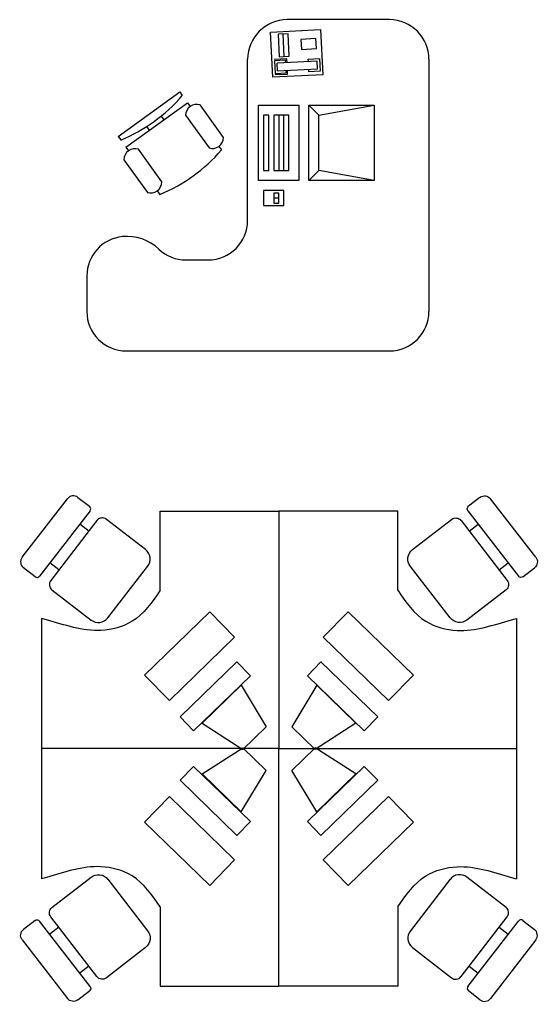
# Model space of a CAD drawing. Header units: centimetres. Extents: x 56177 to 99483, y 493 to 15482.
# Drawn here: x 62165 to 62427.2, y 1671.8 to 2168.4 of the extents above; entities that cross this region are included whole.
import ezdxf

# ---------------------------------------------------------------- set-up
doc = ezdxf.new("R2010")
doc.units = ezdxf.units.CM
doc.header["$MEASUREMENT"] = 0

# ---------------------------------------------------------------- blocks, each defined once
blk = doc.blocks.new('A$C11A91655')
for p, q in [((0.008, 2.2445), (0.2365, 2.5401)), ((0.2901, 2.5469), (0.3481, 2.5021)), ((2.3224, 2.5469), (2.2644, 2.5021)), ((2.6045, 2.2445), (2.376, 2.5401)), ((0.351, 2.4795), (0.0954, 2.149)), ((0.6311, 2.2833), (0.4335, 2.436)), ((0.7062, 2.4775), (1.3062, 2.4775)), ((0.7062, 2.0775), (0.7062, 2.4775)), ((1.3062, 2.4775), (1.3062, 1.2775)), ((1.3062, 2.4775), (1.3062, 1.2775)), ((1.9062, 2.4775), (1.3062, 2.4775)), ((1.9062, 2.0775), (1.9062, 2.4775)), ((1.9814, 2.2833), (2.179, 2.436)), ((2.2615, 2.4795), (2.517, 2.149)), ((0.3861, 2.4299), (0.1522, 2.1275)), ((0.3452, 2.3771), (0.2993, 2.4126)), ((2.2264, 2.4299), (2.4603, 2.1275)), ((2.2673, 2.3771), (2.3132, 2.4126)), ((0.0728, 2.1461), (0.0148, 2.1909)), ((0.1931, 2.1803), (0.1471, 2.2158)), ((0.441, 1.9381), (0.642, 2.1981)), ((2.1715, 1.9381), (1.9705, 2.1981)), ((2.4194, 2.1803), (2.4654, 2.2158)), ((2.5396, 2.1461), (2.5976, 2.1909)), ((0.1583, 2.08), (0.3559, 1.9272)), ((2.4542, 2.08), (2.2566, 1.9272)), ((0.6267, 1.6489), (0.9568, 1.9693)), ((0.9568, 1.9693), (1.0821, 1.8401)), ((1.6557, 1.9693), (1.5304, 1.8401)), ((1.9858, 1.6489), (1.6557, 1.9693)), ((0.1062, 1.9354), (0.1062, 0.6195)), ((2.5062, 1.9354), (2.5062, 0.6195)), ((1.0821, 1.8401), (0.752, 1.5198)), ((1.5304, 1.8401), (1.8605, 1.5198)), ((1.0939, 1.716), (0.8068, 1.4374)), ((1.1619, 1.6459), (1.0939, 1.716)), ((1.4506, 1.6459), (1.5186, 1.716)), ((1.5186, 1.716), (1.8056, 1.4374)), ((0.752, 1.5198), (0.6267, 1.6489)), ((0.8748, 1.3673), (1.1619, 1.6459)), ((1.7376, 1.3673), (1.4506, 1.6459)), ((1.8605, 1.5198), (1.9858, 1.6489)), ((1.115, 1.5976), (0.9173, 1.4057)), ((1.115, 1.5976), (1.2416, 1.3873)), ((1.4975, 1.5976), (1.3709, 1.3873)), ((1.4975, 1.5976), (1.6952, 1.4057)), ((0.8068, 1.4374), (0.8748, 1.3673)), ((0.9173, 1.4057), (1.1237, 1.2728)), ((1.6952, 1.4057), (1.4888, 1.2728)), ((1.8056, 1.4374), (1.7376, 1.3673)), ((1.2416, 1.3873), (1.1237, 1.2728)), ((1.3709, 1.3873), (1.4888, 1.2728)), ((1.3062, 1.2775), (0.1062, 1.2775)), ((1.3062, 1.2775), (0.1062, 1.2775)), ((0.9173, 1.1492), (1.1237, 1.2821)), ((1.2416, 1.1676), (1.1237, 1.2821)), ((1.3062, 1.2775), (2.5062, 1.2775)), ((1.3062, 1.2775), (2.5062, 1.2775)), ((1.3062, 0.0775), (1.3062, 1.2775)), ((1.3062, 0.0775), (1.3062, 1.2775)), ((1.3709, 1.1676), (1.4888, 1.2821)), ((1.6952, 1.1492), (1.4888, 1.2821)), ((0.8068, 1.1175), (0.8748, 1.1876)), ((0.8748, 1.1876), (1.1619, 0.909)), ((1.115, 0.9573), (0.9173, 1.1492)), ((1.115, 0.9573), (1.2416, 1.1676)), ((1.4975, 0.9573), (1.3709, 1.1676)), ((1.7376, 1.1876), (1.4506, 0.909)), ((1.4975, 0.9573), (1.6952, 1.1492)), ((1.8056, 1.1175), (1.7376, 1.1876)), ((1.0939, 0.8389), (0.8068, 1.1175)), ((1.5186, 0.8389), (1.8056, 1.1175)), ((0.752, 1.0351), (0.6267, 0.906)), ((1.0821, 0.7148), (0.752, 1.0351)), ((1.5304, 0.7148), (1.8605, 1.0351)), ((1.8605, 1.0351), (1.9858, 0.906)), ((0.6267, 0.906), (0.9568, 0.5856)), ((1.1619, 0.909), (1.0939, 0.8389)), ((1.4506, 0.909), (1.5186, 0.8389)), ((1.9858, 0.906), (1.6557, 0.5856)), ((0.9568, 0.5856), (1.0821, 0.7148)), ((1.6557, 0.5856), (1.5304, 0.7148)), ((0.1583, 0.4749), (0.3559, 0.6277)), ((0.441, 0.6168), (0.642, 0.3568)), ((2.1715, 0.6168), (1.9705, 0.3568)), ((2.4542, 0.4749), (2.2566, 0.6277)), ((0.7062, 0.4775), (0.7062, 0.0775)), ((1.9062, 0.4775), (1.9062, 0.0775)), ((0.0728, 0.4088), (0.0148, 0.364)), ((0.351, 0.0754), (0.0954, 0.4059)), ((0.3861, 0.125), (0.1522, 0.4274)), ((2.2264, 0.125), (2.4603, 0.4274)), ((2.2615, 0.0754), (2.517, 0.4059)), ((2.5396, 0.4088), (2.5976, 0.364)), ((0.1931, 0.3746), (0.1471, 0.3391)), ((2.4194, 0.3746), (2.4654, 0.3391)), ((0.008, 0.3104), (0.2365, 0.0148)), ((2.6045, 0.3104), (2.376, 0.0148)), ((0.6311, 0.2717), (0.4335, 0.1189)), ((1.9814, 0.2717), (2.179, 0.1189)), ((0.3452, 0.1778), (0.2993, 0.1423)), ((2.2673, 0.1778), (2.3132, 0.1423)), ((0.2901, 0.008), (0.3481, 0.0528)), ((0.7062, 0.0775), (1.3062, 0.0775)), ((1.9062, 0.0775), (1.3062, 0.0775)), ((2.3224, 0.008), (2.2644, 0.0528))]:
    blk.add_line(p, q)
for centre, radius, start, end in [((0.2667, 2.5167), 0.0382, 52.2917, 142.2917), ((0.3382, 2.4893), 0.0161, 322.2917, 52.2917), ((0.4128, 2.4093), 0.0338, 52.2917, 142.2917), ((0.0382, 2.2211), 0.0382, 142.2917, 232.2917), ((0.594, 2.2352), 0.0607, 322.2917, 52.2917), ((0.0827, 2.1588), 0.0161, 232.2917, 322.2917), ((0.179, 2.1068), 0.0338, 142.2917, 232.2917), ((0.393, 1.9753), 0.0607, 232.2917, 322.2917), ((2.2195, 0.5796), 0.0607, 52.2917, 142.2917), ((2.4335, 0.4481), 0.0338, 322.2917, 52.2917), ((2.5298, 0.3961), 0.0161, 52.2917, 142.2917), ((2.0185, 0.3197), 0.0607, 142.2917, 232.2917), ((2.5743, 0.3338), 0.0382, 322.2917, 52.2917), ((2.1996, 0.1456), 0.0338, 232.2917, 322.2917), ((2.2743, 0.0656), 0.0161, 142.2917, 232.2917), ((2.3458, 0.0382), 0.0382, 232.2917, 322.2917)]:
    blk.add_arc(centre, radius, start, end)
at = {"extrusion": (0, 0, -1)}
for centre, major_axis, start_param, end_param in [((2.3458, 2.5167), (0.027, 0.027), -1.443532, 0.127264), ((2.2743, 2.4893), (0.0114, 0.0114), 3.268857, 4.839653), ((2.1996, 2.4093), (0.0239, 0.0239), -1.443532, 0.127264), ((2.0185, 2.2352), (0.0429, 0.0429), 3.268857, 4.839653), ((2.5743, 2.2211), (0.027, 0.027), 0.127264, 1.698061), ((2.5298, 2.1588), (0.0114, 0.0114), 1.698061, 3.268857), ((2.4335, 2.1068), (0.0239, 0.0239), 0.127264, 1.698061), ((2.2195, 1.9753), (0.0429, 0.0429), 1.698061, 3.268857), ((0.393, 0.5796), (0.0429, 0.0429), -1.443532, 0.127264), ((0.179, 0.4481), (0.0239, 0.0239), 3.268857, 4.839653), ((0.0827, 0.3961), (0.0114, 0.0114), -1.443532, 0.127264), ((0.0382, 0.3338), (0.027, 0.027), 3.268857, 4.839653), ((0.594, 0.3197), (0.0429, 0.0429), 0.127264, 1.698061), ((0.4128, 0.1456), (0.0239, 0.0239), 1.698061, 3.268857), ((0.3382, 0.0656), (0.0114, 0.0114), 0.127264, 1.698061), ((0.2667, 0.0382), (0.027, 0.027), 1.698061, 3.268857)]:
    blk.add_ellipse(centre, major_axis=major_axis, ratio=1, start_param=start_param, end_param=end_param, dxfattribs=at)
for points in [[(0.7062, 2.0775), (0.6646, 2.0177), (0.5907, 1.9115), (0.3649, 1.8512), (0.2134, 1.9054), (0.1145, 1.9331), (0.1062, 1.9354)], [(1.9062, 2.0775), (1.9479, 2.0177), (2.0218, 1.9115), (2.2475, 1.8512), (2.3991, 1.9054), (2.498, 1.9331), (2.5062, 1.9354)], [(0.7062, 0.4775), (0.6646, 0.5372), (0.5907, 0.6434), (0.3649, 0.7037), (0.2134, 0.6495), (0.1145, 0.6218), (0.1062, 0.6195)], [(1.9062, 0.4775), (1.9479, 0.5372), (2.0218, 0.6434), (2.2475, 0.7037), (2.3991, 0.6495), (2.498, 0.6218), (2.5062, 0.6195)]]:
    blk.add_open_spline(points, degree=3, knots=[0, 0, 0, 0, 211.698676, 375.971931, 656.496583, 681.994663, 681.994663, 681.994663, 681.994663])
blk = doc.blocks.new('Phone - Desk')
at = {"linetype": 'Continuous'}
for p, q in [((-4.5, -5), (-4.5, 5)), ((-4.5, 5), (4.5, 5)), ((-4, 4.5), (-4, 2)), ((-3.75, 4.5), (-3.75, 2.25)), ((-1.25, 4.5), (-3.75, 4.5)), ((-3.25, 4), (-3.25, -4)), ((-3.25, 4), (-1.75, 4)), ((-1.75, -4), (-1.75, 4)), ((-1.25, 2.25), (-1.25, 4.5)), ((-1, 2), (-1, 4.5)), ((4.5, 5), (4.5, -5)), ((-4, 2), (-3.25, 2)), ((-3.75, 2.25), (-3.25, 2.25)), ((-1.75, 2.25), (-1.25, 2.25)), ((-1.75, 2), (-1, 2)), ((4, 3.5), (-0.5, 3.5)), ((-0.5, 3.5), (-0.5, 1.5)), ((-0.5, 2.5), (4, 2.5)), ((4, 1.5), (4, 3.5)), ((-0.5, 1.5), (4, 1.5)), ((2.75, -1), (0.75, -1)), ((0.75, -1), (0.75, -4)), ((2.75, -4), (2.75, -1)), ((-3.75, -2.25), (-3.25, -2.25)), ((-3.75, -4.5), (-3.75, -2.25)), ((-1.75, -2.25), (-1.25, -2.25)), ((-1.25, -2.25), (-1.25, -4.5)), ((4.5, -5), (-4.5, -5)), ((-1.25, -4.5), (-3.75, -4.5)), ((-3.25, -4), (-1.75, -4)), ((0.75, -4), (2.75, -4))]:
    blk.add_line(p, q, dxfattribs=at)
blk = doc.blocks.new('Computer Terminal')
at = {"linetype": 'Continuous'}
for p, q in [((-10, 11.5), (5, 11.5)), ((-8, 0.5), (-10, 11.5)), ((-10, -1.5), (-10, 11.5)), ((5, 11.5), (3, 0.5)), ((5, 11.5), (5, -1.5)), ((-10, -1.5), (-8, 0.5)), ((3, 0.5), (-8, 0.5)), ((3, 0.5), (5, -1.5)), ((5, -1.5), (-10, -1.5)), ((-10, -11.5), (-10, -3.5)), ((-10, -3.5), (5, -3.5)), ((5, -3.5), (5, -11.5)), ((-8, -5.5), (-8, -8.5)), ((3, -5.5), (-8, -5.5)), ((3, -8.5), (3, -5.5)), ((3, -6.5), (-8, -6.5)), ((-8, -7.5), (3, -7.5)), ((10, -6.5), (7, -6.5)), ((7, -6.5), (7, -10.5)), ((9.5, -7.5), (7.5, -7.5)), ((7.5, -7.5), (7.5, -8.5)), ((8.5, -7.5), (8.5, -8.5)), ((9.5, -8.5), (9.5, -7.5)), ((10, -10.5), (10, -6.5)), ((-8, -8.5), (3, -8.5)), ((-8, -9.5), (-8, -10.5)), ((3, -9.5), (-8, -9.5)), ((3, -10.5), (3, -9.5)), ((7.5, -8.5), (9.5, -8.5)), ((5, -11.5), (-10, -11.5)), ((-8, -10.5), (3, -10.5)), ((7, -10.5), (10, -10.5))]:
    blk.add_line(p, q, dxfattribs=at)
blk = doc.blocks.new('A$C76A65B85')
for p, q in [((1529.7, 1674.6), (1013, 1674.6)), ((813, 660), (813, 1474.6)), ((1729.7, 1474.6), (1729.7, 200)), ((469.5, 1309.2), (482.7, 1290.8)), ((157.9, 1084.7), (171.1, 1066.4)), ((197.5, 1029.7), (210.7, 1011.4)), ((501.5, 460), (613, 460)), ((0, 379), (0, 200)), ((200, 0), (813, 0)), ((813, 0), (1529.7, 0))]:
    blk.add_line(p, q)
at = {"linetype": 'Continuous'}
for p, q in [((157.9, 1084.7), (469.5, 1309.2)), ((197.5, 1029.7), (509.1, 1254.2)), ((509.1, 1254.2), (522.3, 1235.8)), ((691.1, 1078.9), (572.2, 1243.9)), ((376.2, 1187.5), (390, 1168.3)), ((498.9, 1191.1), (617.7, 1026.1)), ((316.7, 1115.5), (302.6, 1135)), ((379.4, 854.5), (260.6, 1019.4)), ((667.6, 1034.2), (680.8, 1015.9)), ((187.3, 966.6), (306.1, 801.6)), ((356, 809.7), (369.2, 791.4))]:
    blk.add_line(p, q, dxfattribs=at)
for centre, radius, start, end in [((1013, 1474.6), 200, 90, 180), ((1529.7, 1474.6), 200, 0, 90), ((613, 660), 200, 270, 0), ((200, 379), 200, 95.659, 180), ((203.3, 346.2), 233, 46.458, 95.659), ((501.5, 660), 200, 226.458, 270), ((200, 200), 200, 180, 270), ((1529.7, 200), 200, 270, 0)]:
    blk.add_arc(centre, radius, start, end)
for centre, radius, start, end in [((-143.5, 1831.6), 827.4, 292.3473, 319.1867), ((555.4, 1190), 56.5, 72.6369, 178.8971), ((634.6, 1080), 56.5, 252.6369, 358.8971), ((243.7, 965.5), 56.5, 72.6369, 178.8971), ((54.6, 1556.7), 827.4, 292.3473, 319.1867), ((322.9, 855.5), 56.5, 252.6369, 358.8971)]:
    blk.add_arc(centre, radius, start, end, dxfattribs=at)
for name, p, xscale, yscale, zscale, rotation in [('Phone - Desk', (1060.6, 1503.9), 25.39999999999942, 25.39999999999942, 25.39999999999942, 92.93597168794228), ('Computer Terminal', (1160.6, 988.7), 25.39999999999964, 25.39999999999964, 25.39999999999964, 270)]:
    blk.add_blockref(name, p, dxfattribs=dict(xscale=xscale, yscale=yscale, zscale=zscale, rotation=rotation))

msp = doc.modelspace()

# ---------------------------------------------------------------- block references
for name, p, xscale, yscale, zscale in [('A$C76A65B85', (62198.97, 2000.95), 0.0999999999976353, 0.0999999999976353, 0.0999999999976353), ('A$C11A91655', (62165.49, 1672.25), 100, 100, 100)]:
    msp.add_blockref(name, p, dxfattribs=dict(xscale=xscale, yscale=yscale, zscale=zscale))

doc.saveas('drawing.dxf')
